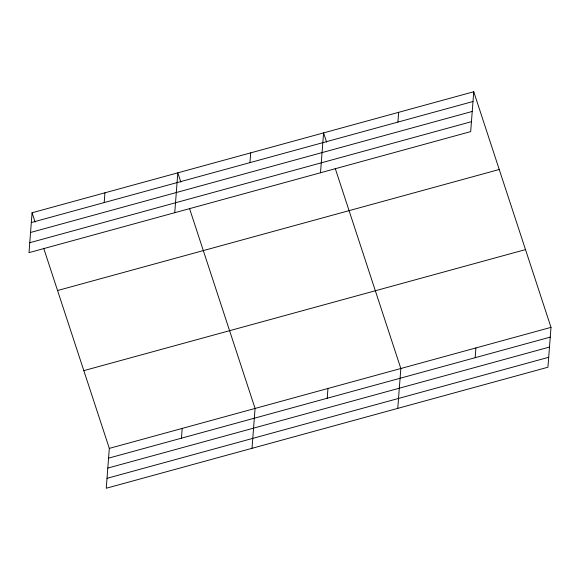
<?xml version="1.0" encoding="UTF-8"?>
<svg xmlns="http://www.w3.org/2000/svg" width="580" height="580" viewBox="0 0 580 580"><rect width="100%" height="100%" fill="white"/><g stroke="black" fill="none" stroke-linecap="round" stroke-linejoin="round"><path stroke-width="0.87" d="M32.067 212.773L29 252.641L470.685 131.617L473.751 91.749L32.067 212.773L35.119 222.075M104.197 202.572L104.944 192.806M43.703 248.269L109.316 448.384L106.249 488.251L547.933 367.227L551 327.359L473.751 91.749M174.754 212.708L177.821 172.833L180.873 182.135M181.446 438.175L182.192 428.417M249.951 162.632L250.698 152.866M252.003 448.311L255.077 408.443L189.464 208.329M320.508 172.768L323.575 132.9L326.627 142.194M327.2 398.242L327.954 388.477M397.909 122.083L398.663 112.324M397.764 408.371L400.831 368.503L335.218 168.388M475.165 357.693L475.912 347.927M31.32 222.539L472.997 101.507M30.552 232.471L472.236 111.447M29.761 242.708L471.446 121.684M57.558 290.529L499.242 169.498M83.825 370.635L525.509 249.603M109.316 448.384L551 327.359M108.569 458.149L550.246 337.118M107.8 468.082L549.485 347.058M107.017 478.319L548.695 357.287"/></g></svg>
